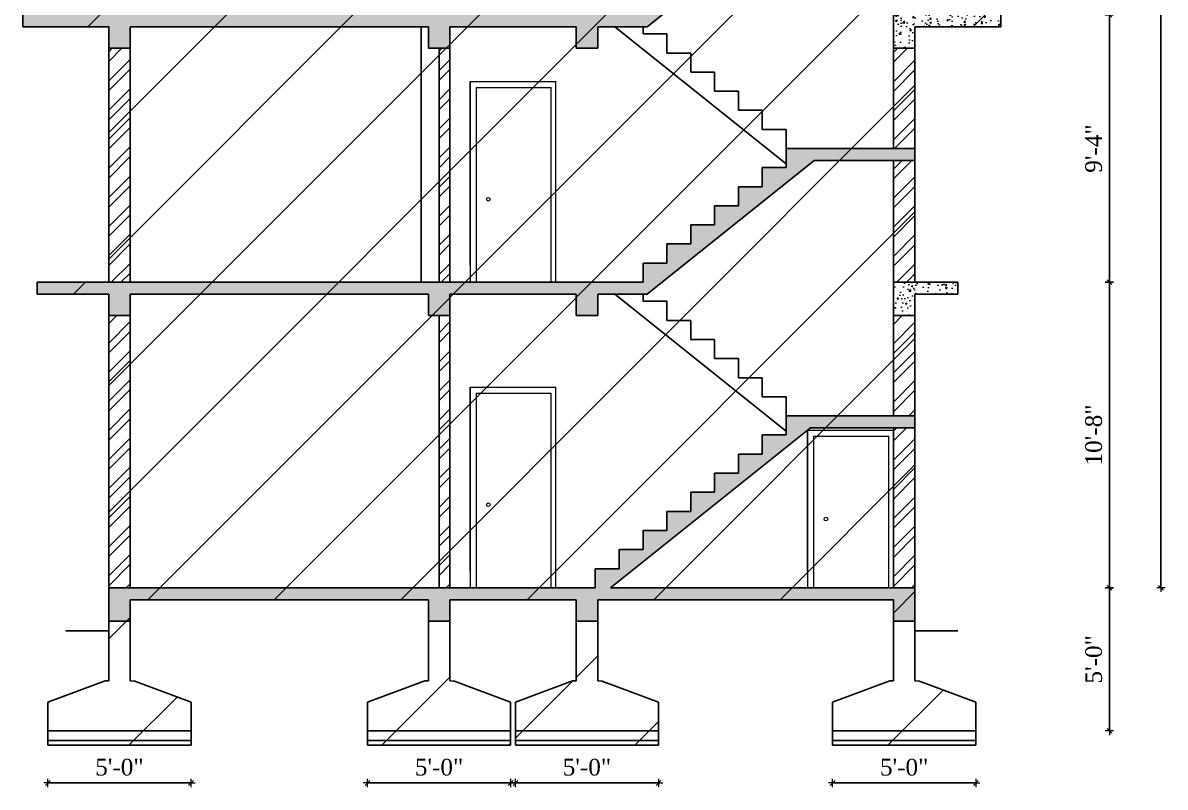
# Model space of a CAD drawing. Header units: inches. Extents: x 4069 to 291496, y -47643 to 12535.
# Drawn here: x 87998.8 to 88477.7, y 1216.5 to 1536.6 of the extents above; entities that cross this region are included whole.
import ezdxf

# ---------------------------------------------------------------- set-up
doc = ezdxf.new("R2010")
doc.units = ezdxf.units.IN
doc.header["$LTSCALE"] = 5
doc.header["$MEASUREMENT"] = 0
for name, color, linetype, lineweight in [('A-WALL', 7, 'Continuous', 9), ('Dimension', 7, 'Continuous', 18), ('dimention', 5, 'Continuous', 9), ('DOOR', 62, 'Continuous', 0)]:
    doc.layers.add(name, color=color, linetype=linetype, lineweight=lineweight)
doc.layers.add('dim line', color=7, linetype='Continuous', lineweight=15, true_color=0xfab2b2)
doc.layers.add('WALL', color=7, linetype='Continuous')
doc.styles.add('ordinary', font='times.ttf')
doc.dimstyles.new('Copy of 96', dxfattribs={"dimtxt": 7, "dimasz": 4, "dimexe": 0.5, "dimexo": 0.5, "dimgap": 3, "dimtad": 1, "dimdec": 1, "dimzin": 11, "dimdsep": 46, "dimlunit": 4, "dimtxsty": 'ordinary', "dimblk": 'OBLIQUE', "dimcen": 0.09, "dimse1": 1, "dimse2": 1, "dimclrt": 6, "dimazin": 0, "dimtfac": 1, "dimtdec": 1, "dimtix": 1, "dimtmove": 2, "dimatfit": 3, "dimldrblk": 'leader', "dimfxl": 0.5, "dimfxlon": 1, "dimtolj": 1, "dimtzin": 0, "dimarcsym": 0})
pattern_1 = [(45, (79563.023, 3079.16), (-6.098796, 6.098796), []), (45, (79567.089, 3079.16), (-6.098796, 6.098796), [])]
pattern_2 = [(50, (79563.023, 3079.16), (7.172602, -0.6275213), [0.75, -8.25]), (355, (79563.023, 3079.16), (-1.3875133, 7.5219213), [0.6, -6.6]), (100.4514, (79563.621, 3079.108), (5.785094, 6.8943954), [0.637402, -7.011421]), (46.1842, (79563.023, 3081.16), (10.6724105, -1.65519), [1.125, -12.375]), (96.6356, (79563.912, 3081.022), (9.346627, 9.741179), [0.956103, -10.51713]), (351.1842, (79563.023, 3081.16), (9.34662, 9.741186), [0.9, -9.9]), (21, (79564.023, 3080.66), (5.9690705, -4.026189), [0.75, -8.25]), (326, (79564.023, 3080.66), (2.4331533, 7.2515005), [0.6, -6.6]), (71.4514, (79564.5205, 3080.3246), (8.4022263, 3.225305), [0.637402, -7.011421]), (37.5, (79563.023, 3079.1601), (0.12159855, 3.32893854), [0, -6.52, 0, -6.7, 0, -6.625]), (7.5, (79563.023, 3079.16), (2.6306954, 3.9441171), [0, -3.82, 0, -6.37, 0, -2.525]), (327.5, (79560.793, 3079.1601), (5.3382244, -0.2255487), [0, -2.5, 0, -7.8, 0, -10.35]), (317.5, (79559.793, 3079.16), (5.8318617, 1.0010498), [0, -3.25, 0, -5.18, 0, -7.35])]

# ---------------------------------------------------------------- blocks, each defined once
blk = doc.blocks.new('oblique')
at = {"color": 0, "lineweight": -2}
blk.add_line((0.25, 0.25), (-0.25, -0.25), dxfattribs=at)
at = {"layer": 'dim line', "lineweight": 9}
for p, q in [((-0.4375, 0), (0.4375, 0)), ((0, 0.4375), (0, -0.4375))]:
    blk.add_line(p, q, dxfattribs=at)
blk = doc.blocks.new('*D2226')
at = {"layer": 'A-WALL', "color": 0, "lineweight": -2, "ltscale": 50, "transparency": 16777216}
blk.add_line((88454.32, 1300), (88454.32, 1428), dxfattribs=at)
at = {"layer": 'Defpoints', "color": 0, "ltscale": 50, "transparency": 16777216}
for p in [(88372.78, 1428), (88454.32, 1428), (88372.78, 1300)]:
    blk.add_point(p, dxfattribs=at)
at = {"layer": 'A-WALL', "color": 0, "lineweight": -2, "ltscale": 50, "transparency": 16777216, "xscale": 4, "yscale": 4, "zscale": 4}
for p, rotation in [((88454.32, 1428), 90), ((88454.32, 1300), 270)]:
    blk.add_blockref('oblique', p, dxfattribs=dict(at, rotation=rotation))
at = {"layer": 'A-WALL', "color": 6, "ltscale": 50, "transparency": 16777216, "insert": (88447.75, 1364), "char_height": 7, "attachment_point": 5, "rotation": 90, "style": 'ordinary'}
blk.add_mtext('\\A1;10\'-8"', dxfattribs=at)
blk = doc.blocks.new('_OBLIQUE')
at = {"color": 0, "linetype": 'ByBlock'}
blk.add_line((-0.5, -0.5), (0.5, 0.5), dxfattribs=at)
blk = doc.blocks.new('leader')
at = {"layer": 'Dimension'}
for p, q in [((0, -4.33), (0, 4.33)), ((-4.42, 0), (4.42, 0))]:
    blk.add_line(p, q, dxfattribs=at)
blk = doc.blocks.new('*D2227')
at = {"layer": 'A-WALL', "color": 0, "lineweight": -2, "ltscale": 50, "transparency": 16777216}
blk.add_line((88454.32, 1428), (88454.32, 1540), dxfattribs=at)
at = {"layer": 'Defpoints', "color": 0, "ltscale": 50, "transparency": 16777216}
for p in [(88240.94, 1540), (88454.32, 1540), (88372.78, 1428)]:
    blk.add_point(p, dxfattribs=at)
at = {"layer": 'A-WALL', "color": 0, "lineweight": -2, "ltscale": 50, "transparency": 16777216, "xscale": 4, "yscale": 4, "zscale": 4}
for p, rotation in [((88454.32, 1540), 90), ((88454.32, 1428), 270)]:
    blk.add_blockref('oblique', p, dxfattribs=dict(at, rotation=rotation))
at = {"layer": 'A-WALL', "color": 6, "ltscale": 50, "transparency": 16777216, "insert": (88447.74, 1484), "char_height": 7, "attachment_point": 5, "rotation": 90, "style": 'ordinary'}
blk.add_mtext('\\A1;9\'-4"', dxfattribs=at)
blk = doc.blocks.new('*D2079')
at = {"layer": 'A-WALL', "color": 0, "lineweight": -2, "ltscale": 50, "transparency": 16777216}
blk.add_line((88454.32, 1300), (88454.32, 1240.03), dxfattribs=at)
at = {"layer": 'Defpoints', "color": 0, "ltscale": 50, "transparency": 16777216}
for p in [(88372.78, 1300), (88398.28, 1240.03), (88454.32, 1240.03)]:
    blk.add_point(p, dxfattribs=at)
at = {"layer": 'A-WALL', "color": 0, "lineweight": -2, "ltscale": 50, "transparency": 16777216, "xscale": 4, "yscale": 4, "zscale": 4}
for p, rotation in [((88454.32, 1300), 90), ((88454.32, 1240.03), 270)]:
    blk.add_blockref('oblique', p, dxfattribs=dict(at, rotation=rotation))
at = {"layer": 'A-WALL', "color": 6, "ltscale": 50, "transparency": 16777216, "insert": (88447.75, 1270.02), "char_height": 7, "attachment_point": 5, "rotation": 90, "style": 'ordinary'}
blk.add_mtext('\\A1;5\'-0"', dxfattribs=at)
blk = doc.blocks.new('*D2080')
at = {"layer": 'A-WALL', "color": 0, "lineweight": -2, "ltscale": 50, "transparency": 16777216}
blk.add_line((88475.94, 1300), (88475.94, 1876), dxfattribs=at)
at = {"layer": 'Defpoints', "color": 0, "ltscale": 50, "transparency": 16777216}
for p in [(88372.78, 1876), (88475.94, 1876), (88372.78, 1300)]:
    blk.add_point(p, dxfattribs=at)
at = {"layer": 'A-WALL', "color": 0, "lineweight": -2, "ltscale": 50, "transparency": 16777216, "xscale": 4, "yscale": 4, "zscale": 4}
for p, rotation in [((88475.94, 1876), 90), ((88475.94, 1300), 270)]:
    blk.add_blockref('oblique', p, dxfattribs=dict(at, rotation=rotation))
at = {"layer": 'A-WALL', "color": 6, "ltscale": 50, "transparency": 16777216, "insert": (88469.38, 1588), "char_height": 7, "attachment_point": 5, "rotation": 90, "style": 'ordinary'}
blk.add_mtext('\\A1;48\'-0"', dxfattribs=at)
blk = doc.blocks.new('*D2232')
at = {"layer": 'A-WALL', "color": 0, "lineweight": -2, "ltscale": 50, "transparency": 16777216}
blk.add_line((88009.28, 1218.24), (88069.28, 1218.24), dxfattribs=at)
at = {"layer": 'Defpoints', "color": 0, "ltscale": 50, "transparency": 16777216}
for p in [(88009.28, 1234.03), (88069.28, 1234.03), (88069.28, 1218.24)]:
    blk.add_point(p, dxfattribs=at)
at = {"layer": 'A-WALL', "color": 0, "lineweight": -2, "ltscale": 50, "transparency": 16777216, "xscale": 4, "yscale": 4, "zscale": 4, "rotation": 180}
blk.add_blockref('oblique', (88009.28, 1218.24), dxfattribs=at)
at = {"layer": 'A-WALL', "color": 0, "lineweight": -2, "ltscale": 50, "transparency": 16777216, "xscale": 4, "yscale": 4, "zscale": 4}
blk.add_blockref('oblique', (88069.28, 1218.24), dxfattribs=at)
at = {"layer": 'A-WALL', "color": 6, "ltscale": 50, "transparency": 16777216, "insert": (88039.28, 1224.8), "char_height": 7, "attachment_point": 5, "style": 'ordinary'}
blk.add_mtext('\\A1;5\'-0"', dxfattribs=at)
blk = doc.blocks.new('*D2233')
at = {"layer": 'A-WALL', "color": 0, "lineweight": -2, "ltscale": 50, "transparency": 16777216}
blk.add_line((88143.28, 1218.24), (88203.28, 1218.24), dxfattribs=at)
at = {"layer": 'Defpoints', "color": 0, "ltscale": 50, "transparency": 16777216}
for p in [(88143.28, 1234.03), (88203.28, 1234.03), (88203.28, 1218.24)]:
    blk.add_point(p, dxfattribs=at)
at = {"layer": 'A-WALL', "color": 0, "lineweight": -2, "ltscale": 50, "transparency": 16777216, "xscale": 4, "yscale": 4, "zscale": 4, "rotation": 180}
blk.add_blockref('oblique', (88143.28, 1218.24), dxfattribs=at)
at = {"layer": 'A-WALL', "color": 0, "lineweight": -2, "ltscale": 50, "transparency": 16777216, "xscale": 4, "yscale": 4, "zscale": 4}
blk.add_blockref('oblique', (88203.28, 1218.24), dxfattribs=at)
at = {"layer": 'A-WALL', "color": 6, "ltscale": 50, "transparency": 16777216, "insert": (88173.28, 1224.8), "char_height": 7, "attachment_point": 5, "style": 'ordinary'}
blk.add_mtext('\\A1;5\'-0"', dxfattribs=at)
blk = doc.blocks.new('*D2234')
at = {"layer": 'A-WALL', "color": 0, "lineweight": -2, "ltscale": 50, "transparency": 16777216}
blk.add_line((88205.28, 1218.24), (88265.28, 1218.24), dxfattribs=at)
at = {"layer": 'Defpoints', "color": 0, "ltscale": 50, "transparency": 16777216}
for p in [(88205.28, 1234.03), (88265.28, 1234.03), (88265.28, 1218.24)]:
    blk.add_point(p, dxfattribs=at)
at = {"layer": 'A-WALL', "color": 0, "lineweight": -2, "ltscale": 50, "transparency": 16777216, "xscale": 4, "yscale": 4, "zscale": 4, "rotation": 180}
blk.add_blockref('oblique', (88205.28, 1218.24), dxfattribs=at)
at = {"layer": 'A-WALL', "color": 0, "lineweight": -2, "ltscale": 50, "transparency": 16777216, "xscale": 4, "yscale": 4, "zscale": 4}
blk.add_blockref('oblique', (88265.28, 1218.24), dxfattribs=at)
at = {"layer": 'A-WALL', "color": 6, "ltscale": 50, "transparency": 16777216, "insert": (88235.28, 1224.8), "char_height": 7, "attachment_point": 5, "style": 'ordinary'}
blk.add_mtext('\\A1;5\'-0"', dxfattribs=at)
blk = doc.blocks.new('*D2235')
at = {"layer": 'A-WALL', "color": 0, "lineweight": -2, "ltscale": 50, "transparency": 16777216}
blk.add_line((88338.28, 1218.24), (88398.28, 1218.24), dxfattribs=at)
at = {"layer": 'Defpoints', "color": 0, "ltscale": 50, "transparency": 16777216}
for p in [(88338.28, 1234.03), (88398.28, 1234.03), (88398.28, 1218.24)]:
    blk.add_point(p, dxfattribs=at)
at = {"layer": 'A-WALL', "color": 0, "lineweight": -2, "ltscale": 50, "transparency": 16777216, "xscale": 4, "yscale": 4, "zscale": 4, "rotation": 180}
blk.add_blockref('oblique', (88338.28, 1218.24), dxfattribs=at)
at = {"layer": 'A-WALL', "color": 0, "lineweight": -2, "ltscale": 50, "transparency": 16777216, "xscale": 4, "yscale": 4, "zscale": 4}
blk.add_blockref('oblique', (88398.28, 1218.24), dxfattribs=at)
at = {"layer": 'A-WALL', "color": 6, "ltscale": 50, "transparency": 16777216, "insert": (88368.28, 1224.8), "char_height": 7, "attachment_point": 5, "style": 'ordinary'}
blk.add_mtext('\\A1;5\'-0"', dxfattribs=at)

msp = doc.modelspace()

# ---------------------------------------------------------------- hatches: boundary and pattern name
at = {"layer": 'A-WALL', "ltscale": 40, "true_color": 0xf26722}
h = msp.add_hatch(dxfattribs=at)
h.set_pattern_fill('AR-CONC', color=30)
h.set_pattern_definition(pattern_2)
h.paths.add_polyline_path([(88168.7844, 1526.00143), (88177.7844, 1526.00143), (88177.7844, 1535.00143), (88230.7844, 1535.00143), (88230.7844, 1526.00143), (88239.7844, 1526.00143), (88239.7844, 1535.00143), (88260.53763, 1535.00143), (88330.53763, 1591.00143), (88404.2844, 1591.00143), (88404.2844, 1596.00143), (88318.78372, 1596.00143), (88318.78372, 1588.00143), (88308.78372, 1588.00143), (88308.78372, 1580.00143), (88298.78372, 1580.00143), (88298.78372, 1572.00143), (88288.78372, 1572.00143), (88288.78372, 1564.00143), (88278.78372, 1564.00143), (88278.78372, 1556.00143), (88268.78372, 1556.00143), (88268.78372, 1548.00143), (88258.78372, 1548.00143), (88258.78372, 1540.00143), (87998.7844, 1540.00143), (87998.7844, 1535.00143), (88034.7844, 1535.00143), (88034.7844, 1526.00143), (88043.74222, 1526.00143), (88043.74222, 1535.00143), (88168.7844, 1535.00143)])
h = msp.add_hatch(dxfattribs=at)
h.set_pattern_fill('AR-CONC', color=30)
h.set_pattern_definition(pattern_2)
h.paths.add_polyline_path([(88372.7844, 1535.00143), (88408.7844, 1535.00143), (88408.7844, 1540.00143), (88363.7844, 1540.00143), (88363.7844, 1526.00143), (88372.7844, 1526.00143)])
h = msp.add_hatch(dxfattribs=at)
h.set_pattern_fill('AR-CONC', color=30)
h.set_pattern_definition(pattern_2)
h.paths.add_polyline_path([(88177.7844, 1423.00143), (88230.7844, 1423.00143), (88230.7844, 1414.00143), (88239.7844, 1414.00143), (88239.7844, 1423.00143), (88260.53763, 1423.00143), (88330.53763, 1479.00143), (88372.7844, 1479.00143), (88372.7844, 1484.00143), (88318.78372, 1484.00143), (88318.78372, 1476.00143), (88308.78372, 1476.00143), (88308.78372, 1468.00143), (88298.78372, 1468.00143), (88298.78372, 1460.00143), (88288.78372, 1460.00143), (88288.78372, 1452.00143), (88278.78372, 1452.00143), (88278.78372, 1444.00143), (88268.78372, 1444.00143), (88268.78372, 1436.00143), (88258.78372, 1436.00143), (88258.78372, 1428.00143), (88004.7844, 1428.00143), (88004.7844, 1423.00143), (88034.7844, 1423.00143), (88034.7844, 1414.00143), (88043.74222, 1414.00143), (88043.74222, 1423.00143), (88168.7844, 1423.00143), (88168.7844, 1414.00143), (88177.7844, 1414.00143)])
h = msp.add_hatch(dxfattribs=at)
h.set_pattern_fill('AR-CONC', color=30)
h.set_pattern_definition(pattern_2)
h.paths.add_polyline_path([(88372.7844, 1414.00143), (88372.7844, 1423.00143), (88390.7844, 1423.00143), (88390.7844, 1428.00143), (88363.7844, 1428.00143), (88363.7844, 1414.00143)])
h = msp.add_hatch(dxfattribs=at)
h.set_pattern_fill('AR-CONC', color=30)
h.set_pattern_definition(pattern_2)
h.paths.add_polyline_path([(88239.7844, 1295.00143), (88363.7844, 1295.00143), (88363.7844, 1286.00143), (88372.7844, 1286.00143), (88372.7844, 1295.00143), (88372.7844, 1300.00143), (88245.1876, 1300.00143), (88328.9376, 1367.00143), (88372.7844, 1367.00143), (88372.7844, 1372.00143), (88318.78448, 1372.00143), (88318.78448, 1364.00143), (88308.78448, 1364.00143), (88308.78448, 1356.00143), (88298.78448, 1356.00143), (88298.78448, 1348.00143), (88288.78448, 1348.00143), (88288.78448, 1340.00143), (88278.78448, 1340.00143), (88278.78448, 1332.00143), (88268.78448, 1332.00143), (88268.78448, 1324.00143), (88258.78448, 1324.00143), (88258.78448, 1316.00143), (88248.78448, 1316.00143), (88248.78448, 1308.00143), (88238.78448, 1308.00143), (88238.78448, 1300.00143), (88034.7844, 1300.00143), (88034.7844, 1295.00143), (88034.7844, 1286.00143), (88043.7844, 1286.00143), (88043.7844, 1295.00143), (88168.7844, 1295.00143), (88168.7844, 1286.00143), (88177.7844, 1286.00143), (88177.7844, 1295.00143), (88230.7844, 1295.00143), (88230.7844, 1286.00143), (88239.7844, 1286.00143)])
at = {"layer": 'dimention', "ltscale": 40, "true_color": 0xf26722}
h = msp.add_hatch(dxfattribs=at)
h.set_pattern_fill('ANSI32', color=30, scale=23)
h.set_pattern_definition(pattern_1)
h.paths.add_polyline_path([(88034.7844, 1428.00143), (88043.74222, 1428.00143), (88043.74222, 1526.00143), (88034.7844, 1526.00143)])
h = msp.add_hatch(dxfattribs=at)
h.set_pattern_fill('ANSI32', color=30, scale=23)
h.set_pattern_definition(pattern_1)
h.paths.add_polyline_path([(88177.7844, 1526.00143), (88173.2844, 1526.00143), (88173.2844, 1428.00143), (88177.7844, 1428.00143)])
h = msp.add_hatch(dxfattribs=at)
h.set_pattern_fill('ANSI32', color=30, scale=23)
h.set_pattern_definition(pattern_1)
h.paths.add_polyline_path([(88363.7844, 1484.00143), (88372.7844, 1484.00143), (88372.7844, 1526.00143), (88363.7844, 1526.00143)])
h = msp.add_hatch(dxfattribs=at)
h.set_pattern_fill('ANSI32', color=30, scale=23)
h.set_pattern_definition(pattern_1)
h.paths.add_polyline_path([(88363.7844, 1428.00143), (88372.7844, 1428.00143), (88372.7844, 1479.00143), (88363.7844, 1479.00143)])
h = msp.add_hatch(dxfattribs=at)
h.set_pattern_fill('ANSI32', color=30, scale=23)
h.set_pattern_definition(pattern_1)
h.paths.add_polyline_path([(88034.7844, 1300.00143), (88043.74222, 1300.00143), (88043.74222, 1414.00143), (88034.7844, 1414.00143)])
h = msp.add_hatch(dxfattribs=at)
h.set_pattern_fill('ANSI32', color=30, scale=23)
h.set_pattern_definition(pattern_1)
h.paths.add_polyline_path([(88177.7844, 1414.00143), (88173.2844, 1414.00143), (88173.2844, 1300.00143), (88177.7844, 1300.00143)])
h = msp.add_hatch(dxfattribs=at)
h.set_pattern_fill('ANSI32', color=30, scale=23)
h.set_pattern_definition(pattern_1)
h.paths.add_polyline_path([(88372.7844, 1414.00143), (88363.7844, 1414.00143), (88363.7844, 1372.00143), (88372.7844, 1372.00143)])
h = msp.add_hatch(dxfattribs=at)
h.set_pattern_fill('ANSI32', color=30, scale=23)
h.set_pattern_definition(pattern_1)
h.paths.add_polyline_path([(88372.7844, 1367.00143), (88363.7844, 1367.00143), (88363.7844, 1300.00143), (88372.7844, 1300.00143)])
at = {"layer": 'WALL', "linetype": 'ByBlock', "ltscale": 5, "true_color": 0xf8991e}
h = msp.add_hatch(dxfattribs=at)
h.set_pattern_fill('ANSI31', color=30, scale=300)
h.set_pattern_definition([(45, (74593.697, 1360.93), (-26.5165, 26.5165), [])])
h.paths.add_polyline_path([(88009.2844, 1234.0332), (88009.2844, 1252.0332), (88033.2844, 1261.0332), (88034.7844, 1261.0332), (88034.7844, 1286.00143), (88034.7844, 1423.00143), (88004.7844, 1423.00143), (88004.7844, 1428.00143), (88034.7844, 1428.00143), (88034.7844, 1535.00143), (87998.7844, 1535.00143), (87998.7844, 1540.00143), (88034.7844, 1540.00143), (88034.7844, 1647.00143), (87998.7844, 1647.00143), (87998.7844, 1652.00143), (88034.7844, 1652.00143), (88034.7844, 1759.00143), (87998.7844, 1759.00143), (87998.7844, 1764.00143), (88010.7844, 1764.00143), (88010.7844, 1800.00143), (88230.7844, 1800.00143), (88230.7844, 1871.00143), (88194.7844, 1871.00143), (88194.7844, 1876.00143), (88408.7844, 1876.00143), (88408.7844, 1535.00143), (88372.7844, 1535.00143), (88372.7844, 1428.00143), (88390.7844, 1428.00143), (88390.7844, 1423.00143), (88372.7844, 1423.00143), (88372.7844, 1261.0332), (88374.2844, 1261.0332), (88398.2844, 1252.0332), (88398.2844, 1234.0332), (88338.2844, 1234.0332), (88338.2844, 1252.0332), (88362.2844, 1261.0332), (88363.7844, 1261.0332), (88363.7844, 1295.00143), (88239.7844, 1295.00143), (88239.7844, 1261.0332), (88241.2844, 1261.0332), (88265.2844, 1252.0332), (88265.2844, 1234.0332), (88205.2844, 1234.0332), (88205.2844, 1252.0332), (88229.2844, 1261.0332), (88230.7844, 1261.0332), (88230.7844, 1295.00143), (88177.7844, 1295.00143), (88177.7844, 1261.0332), (88179.2844, 1261.0332), (88203.2844, 1252.0332), (88203.2844, 1234.0332), (88143.2844, 1234.0332), (88143.2844, 1252.0332), (88167.2844, 1261.0332), (88168.7844, 1261.0332), (88168.7844, 1295.00143), (88043.7844, 1295.00143), (88043.7844, 1261.0332), (88045.2844, 1261.0332), (88069.2844, 1252.0332), (88069.2844, 1234.0332)])

# ---------------------------------------------------------------- linework, layer by layer
at = {"layer": 'A-WALL', "ltscale": 5}
for p, q in [((88363.7844, 1367.00143), (88363.7844, 1300.00143)), ((88043.7844, 1261.0332), (88045.2844, 1261.0332)), ((88177.7844, 1261.0332), (88179.2844, 1261.0332)), ((88239.7844, 1261.0332), (88241.2844, 1261.0332)), ((88372.7844, 1261.0332), (88374.2844, 1261.0332))]:
    msp.add_line(p, q, dxfattribs=at)
for centre in [(88193.93392, 1462.75143), (88193.93392, 1334.75143), (88335.43392, 1328.75143)]:
    msp.add_circle(centre, 0.7664, dxfattribs=at)
at = {"layer": 'DOOR', "lineweight": 13}
for p, q in [((88186.2844, 1434.93329), (88186.2844, 1512.00143)), ((88186.2844, 1512.00143), (88186.2844, 1428.00143)), ((88186.2844, 1512.00143), (88222.2844, 1512.00143)), ((88188.7844, 1509.50143), (88188.7844, 1428.00143)), ((88188.7844, 1509.50143), (88220.2844, 1509.50143)), ((88220.2844, 1428.00143), (88220.2844, 1509.50143)), ((88222.2844, 1428.00143), (88222.2844, 1512.00143)), ((88186.2844, 1306.93329), (88186.2844, 1384.00143)), ((88186.2844, 1384.00143), (88186.2844, 1300.00143)), ((88186.2844, 1384.00143), (88222.2844, 1384.00143)), ((88188.7844, 1381.50143), (88188.7844, 1300.00143)), ((88188.7844, 1381.50143), (88220.2844, 1381.50143)), ((88220.2844, 1300.00143), (88220.2844, 1381.50143)), ((88222.2844, 1300.00143), (88222.2844, 1384.00143)), ((88327.7844, 1306.93329), (88327.7844, 1366.00143)), ((88327.7844, 1366.00143), (88327.7844, 1300.00143)), ((88327.7844, 1366.00143), (88363.7844, 1366.00143)), ((88330.2844, 1363.50143), (88330.2844, 1300.00143)), ((88330.2844, 1363.50143), (88361.7844, 1363.50143)), ((88361.7844, 1300.00143), (88361.7844, 1363.50143))]:
    msp.add_line(p, q, dxfattribs=at)
at = {"layer": 'WALL', "color": 2, "linetype": 'ByBlock', "ltscale": 5}
for p, q in [((88260.53763, 1535.00143), (88330.53763, 1591.00143)), ((87998.7844, 1540.00143), (87998.7844, 1535.00143)), ((88363.7844, 1540.00143), (88363.7844, 1484.00143)), ((88408.7844, 1535.00143), (88408.7844, 1540.00143)), ((88034.7844, 1535.00143), (87998.7844, 1535.00143)), ((88034.7844, 1535.00143), (88034.7844, 1428.00143)), ((88034.7844, 1535.00143), (88034.7844, 1526.00143)), ((88043.74222, 1535.00143), (88043.74222, 1428.00143)), ((88168.7844, 1535.00143), (88043.74222, 1535.00143)), ((88043.74222, 1526.00143), (88043.74222, 1535.00143)), ((88165.7844, 1428.00143), (88165.7844, 1535.00143)), ((88168.7844, 1535.00143), (88168.7844, 1526.00143)), ((88230.7844, 1535.00143), (88177.7844, 1535.00143)), ((88177.7844, 1428.00143), (88177.7844, 1535.00143)), ((88177.7844, 1526.00143), (88177.7844, 1535.00143)), ((88230.7844, 1535.00143), (88230.7844, 1526.00143)), ((88260.53763, 1535.00143), (88239.7844, 1535.00143)), ((88239.7844, 1526.00143), (88239.7844, 1535.00143)), ((88247.02982, 1535.00143), (88318.78372, 1477.59831)), ((88258.78372, 1535.00143), (88258.78372, 1532.00143)), ((88363.7844, 1535.00143), (88363.7844, 1526.00143)), ((88372.7844, 1428.00143), (88372.7844, 1535.00143)), ((88372.7844, 1535.00143), (88408.7844, 1535.00143)), ((88372.7844, 1526.00143), (88372.7844, 1535.00143)), ((88258.78372, 1532.00143), (88268.78372, 1532.00143)), ((88268.78372, 1532.00143), (88268.78372, 1524.00143)), ((88034.7844, 1526.00143), (88043.74222, 1526.00143)), ((88168.7844, 1526.00143), (88177.7844, 1526.00143)), ((88173.2844, 1526.00143), (88173.2844, 1428.00143)), ((88230.7844, 1526.00143), (88239.7844, 1526.00143)), ((88268.78372, 1524.00143), (88278.78372, 1524.00143)), ((88278.78372, 1524.00143), (88278.78372, 1516.00143)), ((88363.7844, 1526.00143), (88372.7844, 1526.00143)), ((88278.78372, 1516.00143), (88288.78372, 1516.00143)), ((88288.78372, 1516.00143), (88288.78372, 1508.00143)), ((88288.78372, 1508.00143), (88298.78372, 1508.00143)), ((88298.78372, 1508.00143), (88298.78372, 1500.00143)), ((88298.78372, 1500.00143), (88308.78372, 1500.00143)), ((88308.78372, 1500.00143), (88308.78372, 1492.00143)), ((88308.78372, 1492.00143), (88318.78372, 1492.00143)), ((88318.78372, 1492.00143), (88318.78372, 1484.00143)), ((88318.78372, 1476.00143), (88318.78372, 1484.00143)), ((88318.78372, 1484.00143), (88372.7844, 1484.00143)), ((88260.53763, 1423.00143), (88330.53763, 1479.00143)), ((88308.78372, 1468.00143), (88308.78372, 1476.00143)), ((88308.78372, 1476.00143), (88318.78372, 1476.00143)), ((88330.53763, 1479.00143), (88372.7844, 1479.00143)), ((88363.7844, 1479.00143), (88363.7844, 1372.00143)), ((88298.78372, 1460.00143), (88298.78372, 1468.00143)), ((88298.78372, 1468.00143), (88308.78372, 1468.00143)), ((88288.78372, 1452.00143), (88288.78372, 1460.00143)), ((88288.78372, 1460.00143), (88298.78372, 1460.00143)), ((88278.78372, 1444.00143), (88278.78372, 1452.00143)), ((88278.78372, 1452.00143), (88288.78372, 1452.00143)), ((88268.78372, 1436.00143), (88268.78372, 1444.00143)), ((88268.78372, 1444.00143), (88278.78372, 1444.00143)), ((88258.78372, 1428.00143), (88258.78372, 1436.00143)), ((88258.78372, 1436.00143), (88268.78372, 1436.00143)), ((88258.78448, 1428.00143), (88004.7844, 1428.00143)), ((88004.7844, 1423.00143), (88004.7844, 1428.00143)), ((88390.7844, 1428.00143), (88363.7844, 1428.00143)), ((88390.7844, 1423.00143), (88390.7844, 1428.00143)), ((88034.7844, 1423.00143), (88004.7844, 1423.00143)), ((88034.7844, 1423.00143), (88034.7844, 1295.00143)), ((88034.7844, 1423.00143), (88034.7844, 1414.00143)), ((88168.7844, 1423.00143), (88043.74222, 1423.00143)), ((88043.74222, 1423.00143), (88043.74222, 1300.00143)), ((88043.74222, 1414.00143), (88043.74222, 1423.00143)), ((88168.7844, 1423.00143), (88168.7844, 1414.00143)), ((88230.7844, 1423.00143), (88177.7844, 1423.00143)), ((88177.7844, 1300.00143), (88177.7844, 1423.00143)), ((88177.7844, 1414.00143), (88177.7844, 1423.00143)), ((88230.7844, 1423.00143), (88230.7844, 1414.00143)), ((88260.53763, 1423.00143), (88239.7844, 1423.00143)), ((88239.7844, 1414.00143), (88239.7844, 1423.00143)), ((88318.78448, 1365.59831), (88247.03057, 1423.00143)), ((88258.78448, 1420.00143), (88258.78448, 1423.00143)), ((88363.7844, 1423.00143), (88363.7844, 1414.00143)), ((88372.7844, 1300.00143), (88372.7844, 1423.00143)), ((88390.7844, 1423.00143), (88372.7844, 1423.00143)), ((88372.7844, 1414.00143), (88372.7844, 1423.00143)), ((88268.78448, 1420.00143), (88258.78448, 1420.00143)), ((88268.78448, 1412.00143), (88268.78448, 1420.00143)), ((88034.7844, 1414.00143), (88043.74222, 1414.00143)), ((88168.7844, 1414.00143), (88177.7844, 1414.00143)), ((88173.2844, 1300.00143), (88173.2844, 1414.00143)), ((88230.7844, 1414.00143), (88239.7844, 1414.00143)), ((88363.7844, 1414.00143), (88372.7844, 1414.00143)), ((88278.78448, 1412.00143), (88268.78448, 1412.00143)), ((88278.78448, 1404.00143), (88278.78448, 1412.00143)), ((88288.78448, 1404.00143), (88278.78448, 1404.00143)), ((88288.78448, 1396.00143), (88288.78448, 1404.00143)), ((88298.78448, 1396.00143), (88288.78448, 1396.00143)), ((88298.78448, 1388.00143), (88298.78448, 1396.00143)), ((88308.78448, 1388.00143), (88298.78448, 1388.00143)), ((88308.78448, 1380.00143), (88308.78448, 1388.00143)), ((88318.78448, 1380.00143), (88308.78448, 1380.00143)), ((88318.78448, 1372.00143), (88318.78448, 1380.00143)), ((88318.78448, 1364.00143), (88318.78448, 1372.00143)), ((88318.78448, 1372.00143), (88372.7844, 1372.00143)), ((88245.1876, 1300.00143), (88328.9376, 1367.00143)), ((88328.9376, 1367.00143), (88372.7844, 1367.00143)), ((88363.7844, 1300.00143), (88363.7844, 1366.00143)), ((88308.78448, 1356.00143), (88308.78448, 1364.00143)), ((88308.78448, 1364.00143), (88318.78448, 1364.00143)), ((88298.78448, 1348.00143), (88298.78448, 1356.00143)), ((88298.78448, 1356.00143), (88308.78448, 1356.00143)), ((88288.78448, 1340.00143), (88288.78448, 1348.00143)), ((88288.78448, 1348.00143), (88298.78448, 1348.00143)), ((88278.78448, 1332.00143), (88278.78448, 1340.00143)), ((88278.78448, 1340.00143), (88288.78448, 1340.00143)), ((88268.78448, 1324.00143), (88268.78448, 1332.00143)), ((88268.78448, 1332.00143), (88278.78448, 1332.00143)), ((88258.78448, 1316.00143), (88258.78448, 1324.00143)), ((88258.78448, 1324.00143), (88268.78448, 1324.00143)), ((88248.78448, 1308.00143), (88248.78448, 1316.00143)), ((88248.78448, 1316.00143), (88258.78448, 1316.00143)), ((88238.78448, 1300.00143), (88238.78448, 1308.00143)), ((88238.78448, 1308.00143), (88248.78448, 1308.00143)), ((88238.78448, 1300.00143), (88034.7844, 1300.00143)), ((88372.7844, 1300.00143), (88245.1876, 1300.00143)), ((88372.7844, 1286.00143), (88372.7844, 1300.00143)), ((88034.7844, 1261.0332), (88034.7844, 1295.00143)), ((88034.7844, 1295.00143), (88034.7844, 1286.00143)), ((88168.7844, 1295.00143), (88043.7844, 1295.00143)), ((88043.7844, 1261.0332), (88043.7844, 1295.00143)), ((88043.7844, 1286.00143), (88043.7844, 1295.00143)), ((88168.7844, 1261.0332), (88168.7844, 1295.00143)), ((88168.7844, 1295.00143), (88168.7844, 1286.00143)), ((88230.7844, 1295.00143), (88177.7844, 1295.00143)), ((88177.7844, 1261.0332), (88177.7844, 1295.00143)), ((88177.7844, 1286.00143), (88177.7844, 1295.00143)), ((88230.7844, 1261.0332), (88230.7844, 1295.00143)), ((88230.7844, 1295.00143), (88230.7844, 1286.00143)), ((88363.7844, 1295.00143), (88239.7844, 1295.00143)), ((88239.7844, 1261.0332), (88239.7844, 1295.00143)), ((88239.7844, 1286.00143), (88239.7844, 1295.00143)), ((88363.7844, 1261.0332), (88363.7844, 1295.00143)), ((88363.7844, 1295.00143), (88363.7844, 1286.00143)), ((88372.7844, 1261.0332), (88372.7844, 1295.00143)), ((88034.7844, 1286.00143), (88043.7844, 1286.00143)), ((88168.7844, 1286.00143), (88177.7844, 1286.00143)), ((88230.7844, 1286.00143), (88239.7844, 1286.00143)), ((88363.7844, 1286.00143), (88372.7844, 1286.00143)), ((88034.7844, 1282.00143), (88016.7844, 1282.00143)), ((88372.7844, 1282.00143), (88390.7844, 1282.00143)), ((88009.2844, 1252.0332), (88033.2844, 1261.0332)), ((88033.2844, 1261.0332), (88034.7844, 1261.0332)), ((88069.2844, 1252.0332), (88045.2844, 1261.0332)), ((88143.2844, 1252.0332), (88167.2844, 1261.0332)), ((88167.2844, 1261.0332), (88168.7844, 1261.0332)), ((88203.2844, 1252.0332), (88179.2844, 1261.0332)), ((88205.2844, 1252.0332), (88229.2844, 1261.0332)), ((88229.2844, 1261.0332), (88230.7844, 1261.0332)), ((88265.2844, 1252.0332), (88241.2844, 1261.0332)), ((88338.2844, 1252.0332), (88362.2844, 1261.0332)), ((88362.2844, 1261.0332), (88363.7844, 1261.0332)), ((88398.2844, 1252.0332), (88374.2844, 1261.0332)), ((88009.2844, 1234.0332), (88009.2844, 1252.0332)), ((88069.2844, 1234.0332), (88069.2844, 1252.0332)), ((88143.2844, 1234.0332), (88143.2844, 1252.0332)), ((88203.2844, 1234.0332), (88203.2844, 1252.0332)), ((88205.2844, 1234.0332), (88205.2844, 1252.0332)), ((88265.2844, 1234.0332), (88265.2844, 1252.0332)), ((88338.2844, 1234.0332), (88338.2844, 1252.0332)), ((88398.2844, 1234.0332), (88398.2844, 1252.0332)), ((88009.2844, 1240.0332), (88069.2844, 1240.0332)), ((88009.2844, 1236.0332), (88069.2844, 1236.0332)), ((88143.2844, 1240.0332), (88203.2844, 1240.0332)), ((88143.2844, 1236.0332), (88203.2844, 1236.0332)), ((88205.2844, 1240.0332), (88265.2844, 1240.0332)), ((88205.2844, 1236.0332), (88265.2844, 1236.0332)), ((88338.2844, 1240.0332), (88398.2844, 1240.0332)), ((88338.2844, 1236.0332), (88398.2844, 1236.0332)), ((88009.2844, 1234.0332), (88069.2844, 1234.0332)), ((88143.2844, 1234.0332), (88203.2844, 1234.0332)), ((88205.2844, 1234.0332), (88265.2844, 1234.0332)), ((88338.2844, 1234.0332), (88398.2844, 1234.0332))]:
    msp.add_line(p, q, dxfattribs=at)

# ---------------------------------------------------------------- dimensions: what is measured, and where the dimension line sits
at = {"layer": 'A-WALL', "ltscale": 50}
for base, p1, p2, picture, middle in [((88475.93937, 1876.00143), (88372.7844, 1300.00143), (88372.7844, 1876.00143), '*D2080', (88469.37881, 1588.00143)), ((88454.31538, 1540.00143), (88372.7844, 1428.00143), (88240.94019, 1540.00143), '*D2227', (88447.74473, 1484.00143)), ((88454.31538, 1428.00143), (88372.7844, 1300.00143), (88372.7844, 1428.00143), '*D2226', (88447.75482, 1364.00143)), ((88454.31538, 1240.0332), (88372.7844, 1300.00143), (88398.2844, 1240.0332), '*D2079', (88447.75482, 1270.01732))]:
    dim = msp.add_linear_dim(base=base, p1=p1, p2=p2, angle=90, dimstyle='Copy of 96', override={"dimdec": 0, "dimblk": 'oblique', "dimtdec": 0, "dimarcsym": 1}, dxfattribs=at)
    dim.commit()
    dim.dimension.update_dxf_attribs({"geometry": picture, "text_midpoint": middle})
for base, p1, p2, picture, middle in [((88069.2844, 1218.24306), (88009.2844, 1234.0332), (88069.2844, 1234.0332), '*D2232', (88039.2844, 1224.80362)), ((88203.2844, 1218.24306), (88143.2844, 1234.0332), (88203.2844, 1234.0332), '*D2233', (88173.2844, 1224.80362)), ((88265.2844, 1218.24306), (88205.2844, 1234.0332), (88265.2844, 1234.0332), '*D2234', (88235.2844, 1224.80362)), ((88398.2844, 1218.24306), (88338.2844, 1234.0332), (88398.2844, 1234.0332), '*D2235', (88368.2844, 1224.80362))]:
    dim = msp.add_linear_dim(base=base, p1=p1, p2=p2, dimstyle='Copy of 96', override={"dimdec": 0, "dimblk": 'oblique', "dimtdec": 0, "dimarcsym": 1}, dxfattribs=at)
    dim.commit()
    dim.dimension.update_dxf_attribs({"geometry": picture, "text_midpoint": middle})

doc.saveas('drawing.dxf')
